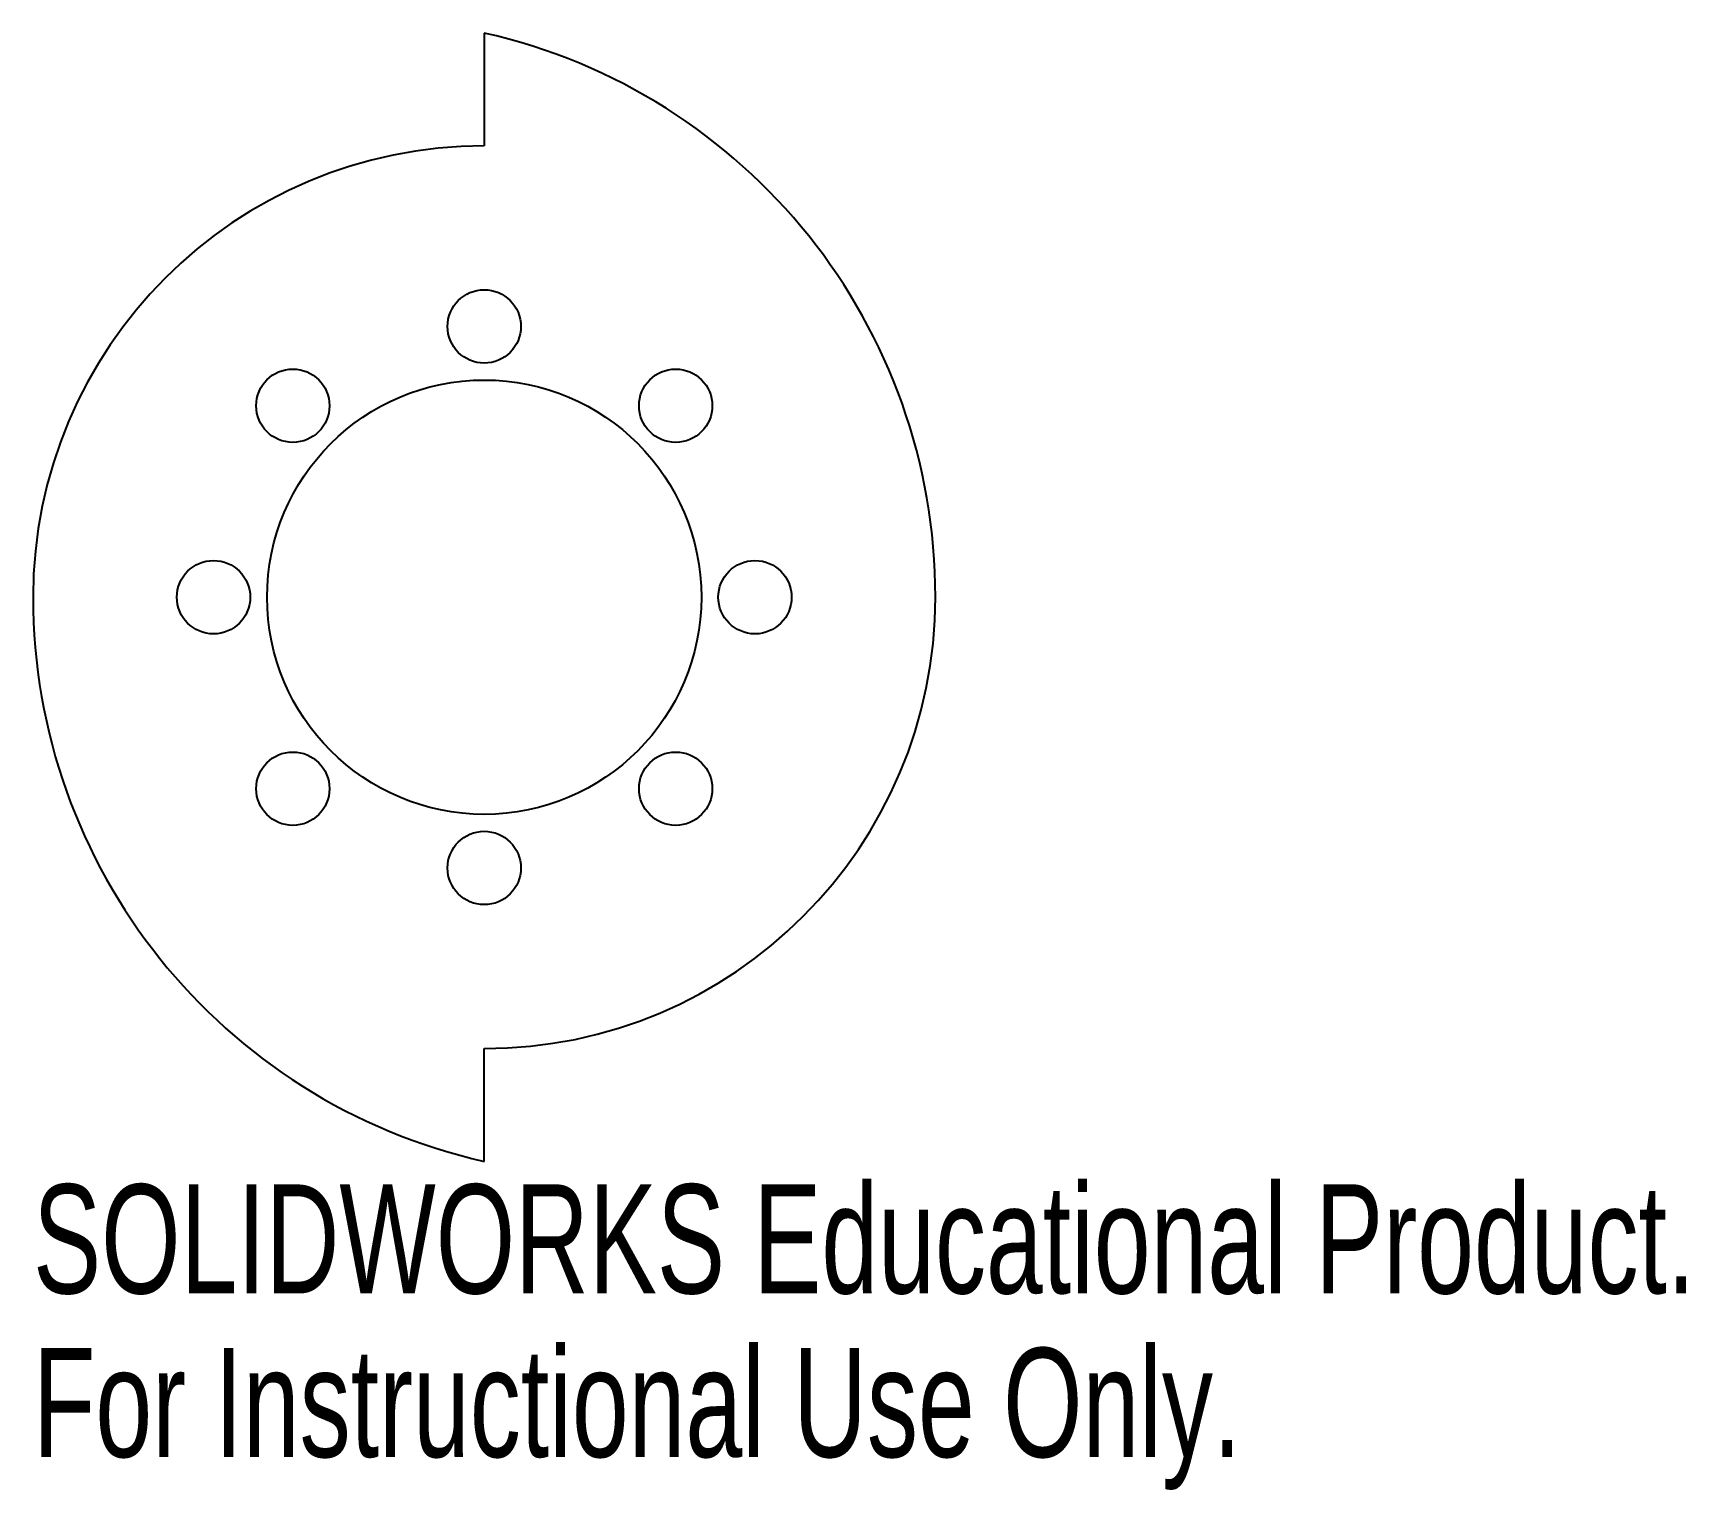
# Model space of a CAD drawing. Header units: millimetres. Extents: x -20 to 53.3, y -39.6 to 25.
import ezdxf

# ---------------------------------------------------------------- set-up
doc = ezdxf.new("R2010")
doc.units = ezdxf.units.MM
doc.styles.add('SLDTEXTSTYLE0', font='TXT', dxfattribs={"width": 0.7})

msp = doc.modelspace()

# ---------------------------------------------------------------- linework, layer by layer
at = {"color": 7, "linetype": 'Continuous', "lineweight": 25}
for p, q in [((0, 25), (0, 20)), ((0, -25), (0, -20))]:
    msp.add_line(p, q, dxfattribs=at)
for centre, radius in [((0, 12), 1.625), ((-8.485, 8.485), 1.625), ((0, 0), 9.625), ((8.485, 8.485), 1.625), ((-12, 0), 1.625), ((12, 0), 1.625), ((-8.485, -8.485), 1.625), ((8.485, -8.485), 1.625), ((0, -12), 1.625)]:
    msp.add_circle(centre, radius, dxfattribs=at)
for centre, radius, start, end in [((-5.625, 0), 25.625, 0, 77.31962), ((0, 0), 20, 90, 180), ((5.625, 0), 25.625, 180, 257.31962), ((0, 0), 20, 270, 0)]:
    msp.add_arc(centre, radius, start, end, dxfattribs=at)

# ---------------------------------------------------------------- texts
at = {"color": 7, "linetype": 'Continuous', "char_height": 4.83362, "attachment_point": 1, "style": 'SLDTEXTSTYLE0'}
for s, insert in [('SOLIDWORKS Educational Product.', (-20, -26.02)), ('For Instructional Use Only.', (-20, -33.27))]:
    msp.add_mtext(s, dxfattribs=dict(at, insert=insert))

doc.saveas('drawing.dxf')
